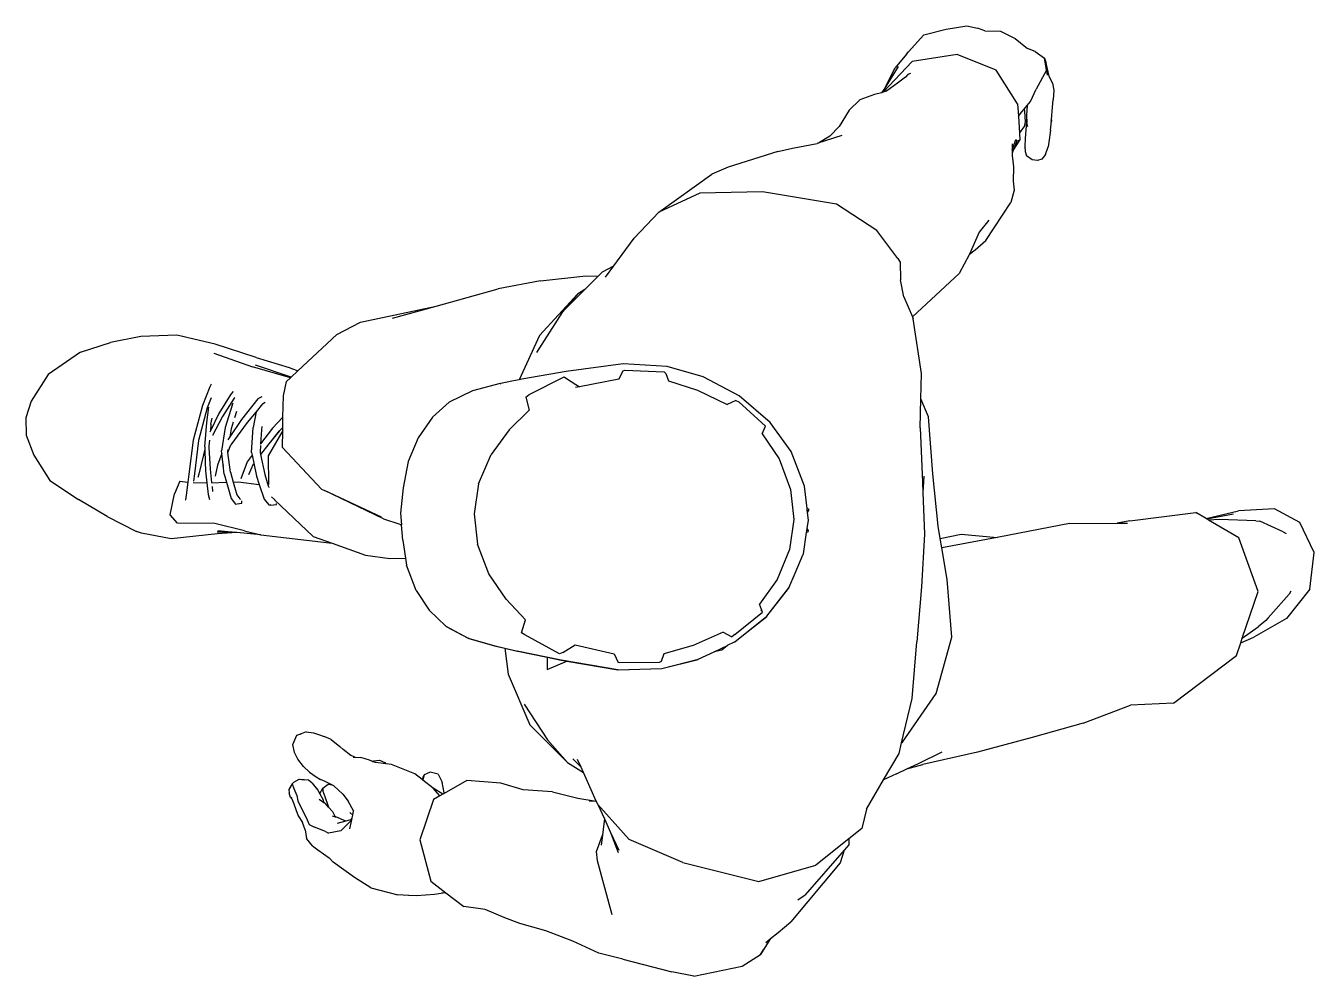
# Model space of a CAD drawing. Header units: millimetres. Extents: x -9564 to 78776, y -25260 to 24346.
# Drawn here: x 72996 to 73675, y -24966 to -24464 of the extents above; entities that cross this region are included whole.
import ezdxf

# ---------------------------------------------------------------- set-up
doc = ezdxf.new("R2010")
doc.units = ezdxf.units.MM
doc.header["$LTSCALE"] = 100
doc.layers.add('Personal', color=20, linetype='Continuous')

msp = doc.modelspace()

# ---------------------------------------------------------------- linework, layer by layer
at = {"layer": 'Personal'}
for p, q in [((73469.339, -24469.186), (73481.119, -24466.247)), ((73481.119, -24466.247), (73492.095, -24464.381)), ((73492.095, -24464.381), (73497.619, -24465.625)), ((73501.584, -24467.074), (73497.619, -24465.625)), ((73501.584, -24467.074), (73509.862, -24467.283)), ((73469.339, -24469.186), (73461.333, -24478.062)), ((73509.862, -24467.283), (73517.434, -24471.14)), ((73517.434, -24471.14), (73523.985, -24476.366)), ((73460.275, -24479.291), (73454.284, -24486.583)), ((73460.275, -24479.291), (73461.333, -24478.062)), ((73487.005, -24479.471), (73463.147, -24483.195)), ((73507.517, -24487.773), (73487.005, -24479.471)), ((73528.013, -24478.031), (73523.985, -24476.366)), ((73528.013, -24478.031), (73532.9, -24481.439)), ((73463.147, -24483.195), (73447.871, -24499.449)), ((73448.862, -24497.304), (73454.284, -24486.583)), ((73455.826, -24485.924), (73450.769, -24494.199)), ((73534.107, -24487.762), (73532.9, -24481.439)), ((73532.9, -24481.439), (73533.906, -24484.019)), ((73535.428, -24490.882), (73533.906, -24484.019)), ((73450.769, -24494.199), (73448.862, -24497.304)), ((73459.724, -24491.467), (73455.514, -24494.728)), ((73460.95, -24490.052), (73459.724, -24491.467)), ((73462.396, -24489.53), (73460.95, -24490.052)), ((73518.832, -24505.6), (73507.517, -24487.773)), ((73534.107, -24487.762), (73528.673, -24497.867)), ((73534.107, -24487.762), (73534.453, -24490.391)), ((73537.192, -24494.602), (73535.428, -24490.882)), ((73443.32, -24500.679), (73435.584, -24503.465)), ((73447.019, -24499.679), (73443.32, -24500.679)), ((73448.862, -24497.304), (73447.019, -24499.679)), ((73447.871, -24499.449), (73447.019, -24499.679)), ((73449.752, -24498.94), (73447.871, -24499.449)), ((73455.514, -24494.728), (73449.752, -24498.94)), ((73525.653, -24504.235), (73528.673, -24497.867)), ((73537.192, -24494.602), (73537.906, -24498.415)), ((73537.906, -24498.415), (73537.538, -24503.44)), ((73435.584, -24503.465), (73429.992, -24508.906)), ((73518.832, -24505.6), (73519.228, -24512.005)), ((73522.25, -24508.294), (73523.802, -24506.442)), ((73523.802, -24506.442), (73523.555, -24511.501)), ((73523.802, -24506.442), (73525.653, -24504.235)), ((73536.589, -24514.014), (73537.225, -24507.235)), ((73537.225, -24507.235), (73537.538, -24503.44)), ((73429.992, -24508.906), (73424.779, -24517.443)), ((73519.228, -24512.005), (73520.946, -24509.848)), ((73519.228, -24512.005), (73519.785, -24521.021)), ((73520.946, -24509.848), (73522.25, -24508.294)), ((73522.25, -24508.294), (73522.486, -24509.514)), ((73522.486, -24509.514), (73522.844, -24514.988)), ((73523.555, -24511.501), (73523.522, -24514.745)), ((73523.555, -24511.501), (73523.609, -24515.31)), ((73536.124, -24519.422), (73536.613, -24514.7)), ((73536.51, -24514.858), (73536.589, -24514.014)), ((73536.589, -24514.014), (73536.613, -24514.7)), ((73424.779, -24517.443), (73419.748, -24522.672)), ((73520.053, -24520.808), (73519.785, -24521.021)), ((73519.785, -24521.021), (73520.008, -24524.631)), ((73520.053, -24520.808), (73522.265, -24517.633)), ((73522.844, -24514.988), (73522.265, -24517.633)), ((73523.356, -24517.074), (73522.701, -24523.914)), ((73523.522, -24514.745), (73523.356, -24517.074)), ((73524.145, -24517.529), (73523.609, -24515.31)), ((73536.124, -24519.422), (73535.256, -24525.738)), ((73400.052, -24529.003), (73413.132, -24526.465)), ((73413.5, -24526.346), (73413.132, -24526.465)), ((73426.215, -24522.24), (73413.5, -24526.346)), ((73413.755, -24526.211), (73413.5, -24526.346)), ((73419.748, -24522.672), (73413.755, -24526.211)), ((73515.98, -24526.652), (73515.984, -24529.863)), ((73516.327, -24528.86), (73517.877, -24524.324)), ((73516.52, -24530.068), (73520.008, -24524.631)), ((73518.328, -24525.298), (73516.52, -24530.068)), ((73518.328, -24525.298), (73517.877, -24524.324)), ((73520.008, -24524.631), (73518.328, -24525.298)), ((73522.701, -24523.914), (73522.626, -24528.098)), ((73522.626, -24528.098), (73522.719, -24530.717)), ((73522.626, -24528.098), (73522.719, -24528.455)), ((73533.591, -24532.317), (73534.854, -24528.281)), ((73535.256, -24525.738), (73534.854, -24528.281)), ((73392.381, -24530.684), (73366.209, -24539.02)), ((73392.381, -24530.684), (73400.052, -24529.003)), ((73515.984, -24529.863), (73516.327, -24528.86)), ((73515.984, -24529.863), (73515.986, -24531.475)), ((73516.52, -24530.068), (73515.986, -24531.475)), ((73515.986, -24531.475), (73515.988, -24532.775)), ((73515.988, -24532.775), (73516.671, -24538.752)), ((73516.23, -24529.031), (73516.327, -24528.86)), ((73522.719, -24530.717), (73523.523, -24533.001)), ((73526.526, -24535.02), (73523.523, -24533.001)), ((73529.371, -24535.406), (73526.526, -24535.02)), ((73531.552, -24534.748), (73529.371, -24535.406)), ((73533.591, -24532.317), (73531.552, -24534.748)), ((73366.209, -24539.02), (73357.608, -24542.672)), ((73516.671, -24538.752), (73516.498, -24546.24)), ((73329.665, -24562.594), (73357.608, -24542.672)), ((73516.498, -24546.24), (73517.067, -24551.1)), ((73351.339, -24552.721), (73329.665, -24562.594)), ((73384.338, -24551.994), (73351.339, -24552.721)), ((73423.268, -24558.43), (73384.338, -24551.994)), ((73517.067, -24551.1), (73515.269, -24557.547)), ((73444.54, -24572.397), (73423.268, -24558.43)), ((73502.005, -24577.67), (73515.269, -24557.547)), ((73316.719, -24576.443), (73329.665, -24562.594)), ((73503.547, -24566.936), (73498.568, -24573.275)), ((73455.591, -24587.073), (73444.54, -24572.397)), ((73498.568, -24573.275), (73493.434, -24584.803)), ((73305.987, -24590.909), (73316.719, -24576.443)), ((73493.434, -24584.803), (73496.489, -24582.608)), ((73496.489, -24582.608), (73502.005, -24577.67)), ((73455.591, -24587.073), (73456.971, -24588.967)), ((73456.971, -24588.967), (73457.129, -24598.277)), ((73493.287, -24585.131), (73488.057, -24594.939)), ((73493.434, -24584.803), (73493.287, -24585.131)), ((73299.884, -24594.181), (73297.712, -24596.361)), ((73299.884, -24594.181), (73305.987, -24590.909)), ((73301.541, -24596.902), (73305.987, -24590.909)), ((73488.057, -24594.939), (73463.341, -24617.872)), ((73267.297, -24598.863), (73245.012, -24603.042)), ((73267.297, -24598.863), (73291.228, -24596.25)), ((73297.712, -24596.361), (73290.662, -24603.441)), ((73291.228, -24596.25), (73297.712, -24596.361)), ((73458.793, -24607.369), (73457.129, -24598.277)), ((73212.341, -24612.16), (73245.012, -24603.042)), ((73286.819, -24605.85), (73266.752, -24627.685)), ((73290.662, -24603.441), (73278.878, -24615.273)), ((73286.819, -24605.85), (73278.878, -24615.273)), ((73290.662, -24603.441), (73286.819, -24605.85)), ((73458.793, -24607.369), (73463.341, -24617.872)), ((73172.371, -24620.753), (73212.341, -24612.16)), ((73189.333, -24618.581), (73212.341, -24612.16)), ((73278.878, -24615.273), (73265.104, -24636.67)), ((73159.882, -24627.25), (73172.371, -24620.753)), ((73463.341, -24617.872), (73463.815, -24618.966)), ((73468.191, -24647.679), (73463.815, -24618.966)), ((73056.497, -24628.211), (73040.555, -24631.365)), ((73075.546, -24627.492), (73056.497, -24628.211)), ((73081.593, -24629.003), (73075.546, -24627.492)), ((73081.593, -24629.003), (73078.636, -24628.32)), ((73095.8, -24632.286), (73081.593, -24629.003)), ((73159.882, -24627.25), (73139.402, -24646.385)), ((73266.752, -24627.685), (73256.104, -24651.064)), ((73024.7, -24636.408), (73007.772, -24648.264)), ((73024.7, -24636.408), (73040.555, -24631.365)), ((73094.983, -24636.993), (73115.382, -24644.174)), ((73117.455, -24639.285), (73095.8, -24632.286)), ((73135.837, -24649.715), (73116.952, -24643.358)), ((73117.455, -24639.285), (73134.809, -24644.592)), ((73310.822, -24642.628), (73280.843, -24646.719)), ((73333.968, -24644.128), (73310.822, -24642.628)), ((73007.772, -24648.264), (72998.693, -24662.325)), ((73135.556, -24649.978), (73115.382, -24644.174)), ((73135.556, -24649.978), (73133.4, -24651.992)), ((73134.809, -24644.592), (73139.402, -24646.385)), ((73135.837, -24649.715), (73135.556, -24649.978)), ((73139.245, -24646.531), (73135.837, -24649.715)), ((73139.007, -24646.443), (73139.245, -24646.531)), ((73139.402, -24646.385), (73139.245, -24646.531)), ((73280.843, -24646.719), (73257.421, -24650.8)), ((73261.264, -24658.895), (73279.704, -24649.587)), ((73279.704, -24649.587), (73281.453, -24650.646)), ((73308.654, -24650.666), (73310.791, -24646.416)), ((73310.791, -24646.416), (73311.72, -24646.017)), ((73311.72, -24646.017), (73332.451, -24646.934)), ((73332.451, -24646.934), (73333.398, -24647.733)), ((73333.398, -24647.733), (73334.785, -24651.548)), ((73352.999, -24649.58), (73333.968, -24644.128)), ((73371.936, -24659.468), (73352.999, -24649.58)), ((73467.801, -24661.152), (73468.191, -24647.679)), ((73092.864, -24654.821), (73088.999, -24664.697)), ((73093.621, -24653.356), (73092.864, -24654.821)), ((73105.273, -24657.255), (73104.005, -24658.699)), ((73131.732, -24659.538), (73133.4, -24651.992)), ((73231.358, -24656.801), (73219.159, -24662.923)), ((73245.983, -24653.096), (73231.358, -24656.801)), ((73245.983, -24653.096), (73246.407, -24652.998)), ((73252.228, -24651.842), (73246.407, -24652.998)), ((73256.104, -24651.064), (73252.228, -24651.842)), ((73257.421, -24650.8), (73256.104, -24651.064)), ((73281.453, -24650.646), (73281.407, -24650.666)), ((73281.453, -24650.646), (73287.8, -24654.718)), ((73287.8, -24654.718), (73285.689, -24655.128)), ((73308.654, -24650.666), (73287.8, -24654.718)), ((73334.785, -24651.548), (73350.027, -24656.566)), ((73350.027, -24656.566), (73365.658, -24664.139)), ((72998.693, -24662.325), (72995.912, -24671.181)), ((73093.669, -24660.517), (73091.56, -24665.813)), ((73104.005, -24658.699), (73097.677, -24668.797)), ((73105.832, -24660.734), (73099.58, -24670.386)), ((73104.977, -24663.979), (73101.004, -24676.274)), ((73104.977, -24663.979), (73105.206, -24663.246)), ((73105.832, -24660.734), (73106.201, -24660.37)), ((73118.219, -24661.176), (73109.694, -24672.076)), ((73120.777, -24663.662), (73117.303, -24667.871)), ((73120.346, -24659.977), (73118.219, -24661.176)), ((73120.777, -24663.662), (73122.167, -24662.923)), ((73131.511, -24670.768), (73131.732, -24659.538)), ((73219.159, -24662.923), (73210.272, -24670.782)), ((73259.46, -24660.295), (73261.264, -24658.895)), ((73259.46, -24660.295), (73261.315, -24667.073)), ((73370.28, -24661.945), (73365.658, -24664.139)), ((73370.28, -24661.945), (73371.755, -24662.737)), ((73371.755, -24662.737), (73385.924, -24675.436)), ((73388.402, -24673.601), (73371.936, -24659.468)), ((73467.359, -24676.436), (73467.801, -24661.152)), ((73471.764, -24670.557), (73467.801, -24661.152)), ((73088.999, -24664.697), (73084.099, -24682.823)), ((73091.56, -24665.813), (73086.97, -24683.104)), ((73091.379, -24673.592), (73092.508, -24665.429)), ((73097.677, -24668.797), (73093.223, -24677.914)), ((73099.58, -24670.386), (73094.328, -24680.394)), ((73106.926, -24667.765), (73105.951, -24671.036)), ((73117.303, -24667.871), (73112.601, -24673.567)), ((73117.303, -24667.871), (73115.83, -24676.294)), ((73131.511, -24670.768), (73125.98, -24676.633)), ((73131.403, -24676.29), (73131.511, -24670.768)), ((73210.272, -24670.782), (73202.756, -24681.742)), ((73261.315, -24667.073), (73250.787, -24677.483)), ((73474.082, -24700.58), (73471.764, -24670.557)), ((72995.912, -24671.181), (72996.077, -24680.344)), ((73090.268, -24686.393), (73091.379, -24673.592)), ((73093.555, -24674.384), (73093.223, -24677.914)), ((73093.555, -24674.384), (73094.107, -24671.383)), ((73101.004, -24676.274), (73099.065, -24688.57)), ((73109.694, -24672.076), (73103.527, -24681.141)), ((73104.183, -24676.973), (73103.527, -24681.141)), ((73112.601, -24673.567), (73104.046, -24685.442)), ((73105.272, -24673.318), (73104.183, -24676.973)), ((73114.929, -24689.468), (73115.83, -24676.294)), ((73125.98, -24676.633), (73119.702, -24684.908)), ((73120.126, -24677.405), (73119.702, -24684.908)), ((73120.36, -24675.616), (73120.126, -24677.405)), ((73131.403, -24676.29), (73129.499, -24678.229)), ((73131.372, -24677.847), (73131.403, -24676.29)), ((73250.787, -24677.483), (73241.199, -24690.474)), ((73384.189, -24679.493), (73385.924, -24675.436)), ((73399.397, -24688.824), (73388.402, -24673.601)), ((73467.359, -24676.436), (73468.665, -24705.038)), ((72996.077, -24680.344), (73000.241, -24690.824)), ((73084.099, -24682.823), (73081.839, -24700.865)), ((73086.97, -24683.104), (73084.917, -24700.686)), ((73092.752, -24682.925), (73092.463, -24685.99)), ((73093.223, -24677.914), (73092.866, -24678.645)), ((73094.31, -24680.465), (73094.328, -24680.394)), ((73103.527, -24681.141), (73102.41, -24682.782)), ((73131.372, -24677.847), (73123.696, -24691.222)), ((73129.461, -24677.949), (73124.075, -24684.853)), ((73129.499, -24678.229), (73124.075, -24684.853)), ((73131.196, -24686.807), (73131.372, -24677.847)), ((73202.756, -24681.742), (73197.561, -24694.212)), ((73384.189, -24679.493), (73393.049, -24692.803)), ((73000.241, -24690.824), (73008.608, -24704.201)), ((73089.666, -24690.634), (73087.117, -24700.844)), ((73090.323, -24687.945), (73089.666, -24690.634)), ((73090.268, -24686.393), (73090.323, -24687.945)), ((73090.323, -24687.945), (73090.553, -24694.438)), ((73092.463, -24685.99), (73092.503, -24686.803)), ((73092.503, -24686.803), (73093.065, -24698.124)), ((73099.234, -24689.942), (73097.049, -24696.015)), ((73099.234, -24689.942), (73099.065, -24688.57)), ((73099.969, -24695.907), (73099.234, -24689.942)), ((73102.488, -24687.737), (73102.391, -24688.354)), ((73102.517, -24689.368), (73102.391, -24688.354)), ((73102.517, -24689.368), (73104.046, -24685.442)), ((73103.817, -24699.826), (73102.517, -24689.368)), ((73115.217, -24690.822), (73112.612, -24694.256)), ((73114.929, -24689.468), (73115.217, -24690.822)), ((73115.217, -24690.822), (73116.116, -24695.055)), ((73119.656, -24685.732), (73119.455, -24689.285)), ((73119.455, -24689.285), (73119.704, -24690.457)), ((73119.702, -24684.908), (73119.548, -24685.112)), ((73124.075, -24684.853), (73119.704, -24690.457)), ((73119.704, -24690.457), (73121.92, -24700.921)), ((73123.696, -24691.222), (73123.966, -24706.198)), ((73151.897, -24708.65), (73131.196, -24686.807)), ((73234.573, -24705.931), (73241.199, -24690.474)), ((73406.497, -24707.082), (73399.397, -24688.824)), ((73090.553, -24694.438), (73090.716, -24699.034)), ((73093.065, -24698.124), (73093.875, -24705.244)), ((73097.049, -24696.015), (73095.733, -24701.803)), ((73099.952, -24695.951), (73099.742, -24696.74)), ((73099.952, -24695.951), (73099.969, -24695.907)), ((73100.57, -24700.78), (73099.952, -24695.951)), ((73112.612, -24694.256), (73109.259, -24703.214)), ((73113.559, -24700.975), (73115.914, -24695.315)), ((73116.116, -24695.055), (73115.914, -24695.315)), ((73116.116, -24695.055), (73117.569, -24701.891)), ((73197.561, -24694.212), (73194.956, -24708.117)), ((73393.049, -24692.803), (73399.151, -24708.9)), ((73008.608, -24704.201), (73023.771, -24714.178)), ((73077.191, -24704.503), (73074.4, -24711.256)), ((73077.191, -24704.503), (73081.331, -24705.097)), ((73081.839, -24700.865), (73081.331, -24705.097)), ((73084.917, -24700.686), (73084.382, -24704.462)), ((73087.117, -24700.844), (73086.607, -24702.536)), ((73090.716, -24699.034), (73091.394, -24705.442)), ((73100.57, -24700.78), (73101.77, -24705.117)), ((73103.817, -24699.826), (73105.252, -24704.982)), ((73105.252, -24704.982), (73107.974, -24704.877)), ((73107.974, -24704.877), (73119.019, -24706.304)), ((73117.569, -24701.891), (73119.019, -24706.304)), ((73121.92, -24700.921), (73123.774, -24706.919)), ((73469.376, -24701.963), (73468.886, -24710.419)), ((73476.958, -24728.176), (73474.082, -24700.58)), ((73071.975, -24722.207), (73074.4, -24711.256)), ((73081.331, -24705.097), (73080.503, -24711.98)), ((73084.119, -24705.248), (73091.394, -24705.442)), ((73091.394, -24705.442), (73092.04, -24711.539)), ((73092.04, -24711.539), (73092.745, -24714.254)), ((73093.874, -24705.422), (73101.77, -24705.117)), ((73094.114, -24707.349), (73094.389, -24709.77)), ((73094.389, -24709.77), (73094.427, -24709.919)), ((73101.77, -24705.117), (73104.137, -24713.668)), ((73105.252, -24704.982), (73107.111, -24711.663)), ((73107.111, -24711.663), (73108.775, -24713.762)), ((73119.019, -24706.304), (73121.547, -24714.001)), ((73123.774, -24706.919), (73124.044, -24706.954)), ((73123.774, -24706.919), (73124, -24707.61)), ((73124, -24707.61), (73123.998, -24707.644)), ((73123.998, -24707.644), (73124.074, -24707.892)), ((73151.897, -24708.65), (73153.466, -24709.392)), ((73183.389, -24723.487), (73153.466, -24709.392)), ((73166.657, -24715.709), (73153.466, -24709.392)), ((73194.956, -24708.117), (73193.516, -24721.432)), ((73234.573, -24705.931), (73232.253, -24721.829)), ((73399.151, -24708.9), (73400.84, -24724.722)), ((73407.809, -24718.859), (73406.497, -24707.082)), ((73468.665, -24705.038), (73468.886, -24710.419)), ((73468.886, -24710.419), (73469.791, -24732.387)), ((73038.895, -24723.206), (73023.771, -24714.178)), ((73080.503, -24711.98), (73080.061, -24714.332)), ((73080.061, -24714.332), (73080.295, -24714.388)), ((73104.137, -24713.668), (73106.529, -24716.557)), ((73106.529, -24716.557), (73107.273, -24716.465)), ((73107.273, -24716.465), (73109.787, -24716.11)), ((73107.275, -24716.417), (73107.273, -24716.465)), ((73108.775, -24713.762), (73109.171, -24714.268)), ((73109.787, -24716.11), (73109.799, -24714.939)), ((73121.547, -24714.001), (73124.11, -24717.059)), ((73124.11, -24717.059), (73124.968, -24717.248)), ((73124.968, -24717.248), (73128.075, -24716.848)), ((73125.024, -24716.931), (73125.01, -24717.011)), ((73125.526, -24712.774), (73126.982, -24714.165)), ((73126.982, -24714.165), (73127.1, -24714.318)), ((73127.1, -24714.318), (73147.437, -24733.709)), ((73128.075, -24716.848), (73128.131, -24716.355)), ((73166.752, -24715.795), (73166.657, -24715.709)), ((73184.583, -24724.294), (73166.657, -24715.709)), ((73038.895, -24723.206), (73054.306, -24730.975)), ((73075.885, -24726.617), (73071.975, -24722.207)), ((73184.583, -24724.294), (73193.142, -24727.215)), ((73193.516, -24721.432), (73193.987, -24727.473)), ((73232.253, -24721.829), (73234.022, -24737.795)), ((73400.84, -24724.722), (73398.605, -24740.47)), ((73407.809, -24718.859), (73408.493, -24719.036)), ((73407.926, -24719.907), (73407.809, -24718.859)), ((73407.843, -24729.455), (73408.494, -24725.007)), ((73408.602, -24720.082), (73407.926, -24719.907)), ((73408.045, -24720.977), (73407.926, -24719.907)), ((73408.045, -24720.977), (73408.602, -24720.082)), ((73408.494, -24725.007), (73408.045, -24720.977)), ((73408.493, -24719.036), (73408.602, -24720.082)), ((73578.012, -24725.39), (73612.759, -24721.035)), ((73618.23, -24724.289), (73612.759, -24721.035)), ((73618.23, -24724.289), (73635.257, -24720.194)), ((73618.506, -24724.453), (73618.23, -24724.289)), ((73618.506, -24724.453), (73632.604, -24721.66)), ((73619.435, -24725.006), (73618.506, -24724.453)), ((73625.17, -24724.815), (73619.435, -24725.006)), ((73635.349, -24734.47), (73619.435, -24725.006)), ((73644.313, -24725.489), (73625.17, -24724.815)), ((73654.236, -24719.123), (73635.257, -24720.194)), ((73667.665, -24726.282), (73654.236, -24719.123)), ((73056.928, -24731.902), (73054.306, -24730.975)), ((73072.628, -24734.932), (73056.928, -24731.902)), ((73095.608, -24726.906), (73075.885, -24726.617)), ((73111.152, -24730.688), (73095.608, -24726.906)), ((73096.866, -24731.164), (73102.472, -24731.164)), ((73107.227, -24731.599), (73097.003, -24732.217)), ((73102.472, -24731.164), (73097.151, -24730.677)), ((73107.227, -24731.599), (73102.472, -24731.164)), ((73119.843, -24732.753), (73107.227, -24731.599)), ((73111.152, -24730.688), (73119.843, -24732.753)), ((73193.987, -24727.473), (73193.375, -24727.455)), ((73194.63, -24735.71), (73193.987, -24727.473)), ((73405.884, -24742.836), (73407.522, -24731.648)), ((73407.522, -24731.648), (73407.678, -24730.585)), ((73408.286, -24731.489), (73407.522, -24731.648)), ((73407.678, -24730.585), (73407.843, -24729.455)), ((73407.678, -24730.585), (73408.426, -24730.426)), ((73408.426, -24730.426), (73407.843, -24729.455)), ((73408.426, -24730.426), (73408.286, -24731.489)), ((73478.053, -24734.714), (73476.958, -24728.176)), ((73546.2, -24726.911), (73508.972, -24734.051)), ((73546.2, -24726.911), (73571.283, -24726.662)), ((73578.012, -24725.39), (73571.283, -24726.662)), ((73571.283, -24726.662), (73576.797, -24726.607)), ((73644.313, -24725.489), (73646.51, -24725.617)), ((73658.773, -24731.19), (73646.51, -24725.617)), ((73658.773, -24731.19), (73660.31, -24732.034)), ((73675.179, -24742.211), (73667.665, -24726.282)), ((73097.003, -24732.217), (73072.628, -24734.932)), ((73119.843, -24732.753), (73157.406, -24737.228)), ((73147.437, -24733.709), (73157.406, -24737.228)), ((73157.406, -24737.228), (73175.101, -24743.473)), ((73194.63, -24735.71), (73194.632, -24735.772)), ((73194.632, -24735.772), (73196.067, -24745.033)), ((73240.122, -24753.465), (73234.022, -24737.795)), ((73469.791, -24732.387), (73468.22, -24760.182)), ((73478.053, -24734.714), (73489.032, -24732.454)), ((73478.896, -24739.748), (73478.053, -24734.714)), ((73508.07, -24734.222), (73478.896, -24739.748)), ((73489.032, -24732.454), (73508.07, -24734.222)), ((73508.972, -24734.051), (73508.07, -24734.222)), ((73645.561, -24762.674), (73635.349, -24734.47)), ((73175.101, -24743.473), (73187.909, -24745.246)), ((73187.909, -24745.246), (73196.067, -24745.033)), ((73196.067, -24745.033), (73196.638, -24748.744)), ((73398.605, -24740.47), (73391.961, -24756.366)), ((73401.5, -24753.039), (73405.824, -24743.027)), ((73405.884, -24742.836), (73405.824, -24743.027)), ((73481.684, -24756.388), (73478.896, -24739.748)), ((73672.923, -24761.549), (73675.179, -24742.211)), ((73201.768, -24762.138), (73196.638, -24748.744)), ((73249.254, -24766.789), (73240.122, -24753.465)), ((73391.961, -24756.366), (73382.643, -24769.358)), ((73398.156, -24760.82), (73401.5, -24753.039)), ((73484.133, -24786.858), (73481.684, -24756.388)), ((73201.768, -24762.138), (73208.527, -24772.604)), ((73386.664, -24775.651), (73398.156, -24760.82)), ((73386.664, -24775.651), (73398.044, -24761.042)), ((73398.156, -24760.82), (73398.044, -24761.042)), ((73468.22, -24760.182), (73465.697, -24789.204)), ((73637.263, -24787.292), (73645.561, -24762.674)), ((73662.015, -24764.113), (73650.973, -24776.583)), ((73672.923, -24761.549), (73660.523, -24776.978)), ((73662.877, -24762.505), (73662.015, -24764.113)), ((73208.527, -24772.604), (73217.375, -24780.896)), ((73259.424, -24777.567), (73249.254, -24766.789)), ((73384.232, -24773.681), (73382.643, -24769.358)), ((73383.645, -24772.707), (73383.574, -24772.837)), ((73383.574, -24772.837), (73383.656, -24772.727)), ((73257.324, -24784.432), (73259.424, -24777.567)), ((73369.646, -24785.408), (73384.232, -24773.681)), ((73374.312, -24785.536), (73386.664, -24775.651)), ((73374.312, -24785.536), (73386.549, -24775.812)), ((73383.688, -24773.029), (73383.762, -24772.903)), ((73386.549, -24775.812), (73386.664, -24775.651)), ((73660.523, -24776.978), (73643.417, -24786.713)), ((73649.722, -24777.972), (73645.542, -24781.377)), ((73650.926, -24776.614), (73649.722, -24777.972)), ((73650.926, -24776.614), (73650.973, -24776.583)), ((73217.375, -24780.896), (73229.127, -24787.283)), ((73217.375, -24780.896), (73217.615, -24781.121)), ((73217.615, -24781.121), (73229.127, -24787.283)), ((73259.081, -24785.6), (73257.324, -24784.432)), ((73277.206, -24795.511), (73259.081, -24785.6)), ((73363.59, -24784.076), (73347.714, -24791.112)), ((73363.59, -24784.076), (73368.14, -24786.607)), ((73369.646, -24785.408), (73368.14, -24786.607)), ((73369.727, -24789.206), (73374.312, -24785.536)), ((73637.263, -24787.292), (73645.542, -24781.377)), ((73229.127, -24787.283), (73242.604, -24791.118)), ((73229.534, -24787.449), (73229.127, -24787.283)), ((73229.534, -24787.449), (73243.05, -24791.329)), ((73242.604, -24791.118), (73254.961, -24794.079)), ((73243.05, -24791.329), (73248.491, -24792.618)), ((73248.491, -24792.618), (73250.259, -24806.238)), ((73248.491, -24792.618), (73255.317, -24794.236)), ((73278.984, -24794.9), (73285.473, -24790.818)), ((73285.473, -24790.818), (73306.177, -24795.595)), ((73347.714, -24791.112), (73332.319, -24795.602)), ((73358.829, -24794.443), (73365.825, -24791.09)), ((73365.825, -24791.09), (73362.959, -24793.587)), ((73365.854, -24791.065), (73365.825, -24791.09)), ((73365.854, -24791.065), (73369.6, -24789.281)), ((73369.6, -24789.281), (73369.644, -24789.245)), ((73369.727, -24789.206), (73369.644, -24789.245)), ((73463.181, -24819.142), (73465.697, -24789.204)), ((73475.933, -24816.423), (73484.133, -24786.858)), ((73634.152, -24796.518), (73636.412, -24789.815)), ((73636.412, -24789.815), (73643.417, -24786.713)), ((73636.412, -24789.815), (73637.263, -24787.292)), ((73278.224, -24798.874), (73254.961, -24794.079)), ((73255.317, -24794.236), (73270.71, -24797.373)), ((73270.71, -24797.373), (73270.834, -24803.889)), ((73270.71, -24797.373), (73278.224, -24798.874)), ((73270.834, -24803.889), (73281.232, -24799.421)), ((73278.984, -24794.9), (73277.206, -24795.511)), ((73308.065, -24803.917), (73278.224, -24798.874)), ((73278.224, -24798.874), (73278.564, -24798.974)), ((73278.564, -24798.974), (73281.232, -24799.421)), ((73281.232, -24799.421), (73308.065, -24803.917)), ((73306.177, -24795.595), (73308.159, -24800.083)), ((73330.801, -24799.544), (73329.825, -24800.102)), ((73332.319, -24795.602), (73330.801, -24799.544)), ((73331.246, -24803.215), (73350.457, -24798.425)), ((73331.246, -24803.215), (73350.359, -24798.503)), ((73350.359, -24798.503), (73350.457, -24798.425)), ((73350.457, -24798.425), (73358.807, -24794.448)), ((73358.829, -24794.443), (73358.807, -24794.448)), ((73362.959, -24793.587), (73358.829, -24794.443)), ((73600.977, -24821.515), (73634.152, -24796.518)), ((73250.259, -24806.238), (73261.711, -24832.97)), ((73308.065, -24803.917), (73331.246, -24803.215)), ((73308.065, -24803.917), (73308.203, -24803.953)), ((73309.084, -24800.289), (73308.159, -24800.083)), ((73308.203, -24803.953), (73331.205, -24803.257)), ((73329.825, -24800.102), (73309.084, -24800.289)), ((73331.205, -24803.257), (73331.246, -24803.215)), ((73457.65, -24842.572), (73463.181, -24819.142)), ((73458.125, -24842.114), (73475.933, -24816.423)), ((73258.645, -24822.107), (73271.048, -24840.844)), ((73553.375, -24832.107), (73578.286, -24822.622)), ((73600.977, -24821.515), (73578.286, -24822.622)), ((73261.711, -24832.97), (73281.448, -24852.928)), ((73553.375, -24832.107), (73526.455, -24839.74)), ((73136.645, -24843.386), (73138.843, -24838.395)), ((73138.843, -24838.395), (73141.124, -24837.754)), ((73141.124, -24837.754), (73139.158, -24838.507)), ((73143.823, -24836.72), (73141.124, -24837.754)), ((73143.823, -24836.72), (73147.543, -24837.147)), ((73147.543, -24837.147), (73150.793, -24838.259)), ((73150.793, -24838.259), (73153.294, -24839.154)), ((73156.873, -24840.661), (73153.294, -24839.154)), ((73156.873, -24840.661), (73161.43, -24844.447)), ((73526.455, -24839.74), (73497.691, -24847.493)), ((73137.512, -24847.528), (73136.645, -24843.386)), ((73139.375, -24851.1), (73137.512, -24847.528)), ((73163.268, -24845.948), (73161.43, -24844.447)), ((73167.27, -24849.12), (73163.268, -24845.948)), ((73271.048, -24840.844), (73281.448, -24852.928)), ((73456.35, -24848.076), (73457.65, -24842.572)), ((73457.65, -24842.572), (73458.125, -24842.114)), ((73466.483, -24853.308), (73479.063, -24847.316)), ((73497.691, -24847.493), (73468.759, -24853.841)), ((73142.322, -24854.992), (73139.375, -24851.1)), ((73169.484, -24850.12), (73167.27, -24849.12)), ((73168.564, -24850.07), (73169.484, -24850.12)), ((73169.484, -24850.12), (73172.534, -24850.285)), ((73177.131, -24851.681), (73172.534, -24850.285)), ((73178.414, -24852.193), (73177.131, -24851.681)), ((73178.414, -24852.193), (73178.444, -24852.183)), ((73178.444, -24852.183), (73179.288, -24851.908)), ((73178.595, -24852.266), (73178.444, -24852.183)), ((73178.595, -24852.266), (73178.633, -24852.256)), ((73178.633, -24852.256), (73179.313, -24852.088)), ((73180.343, -24852.91), (73178.633, -24852.256)), ((73179.288, -24851.908), (73182.383, -24851.583)), ((73180.343, -24852.91), (73180.148, -24852.886)), ((73185.811, -24853.57), (73180.343, -24852.91)), ((73182.383, -24851.583), (73185.212, -24852.78)), ((73185.212, -24852.78), (73185.811, -24853.57)), ((73188.791, -24853.93), (73185.811, -24853.57)), ((73200.973, -24858.867), (73188.791, -24853.93)), ((73281.448, -24852.928), (73289.967, -24858.139)), ((73288.715, -24855.409), (73284.388, -24850.886)), ((73288.715, -24855.409), (73286.845, -24851.333)), ((73448.168, -24862.053), (73456.35, -24848.076)), ((73460.49, -24856.181), (73466.483, -24853.308)), ((73460.49, -24856.181), (73468.759, -24853.841)), ((73145.482, -24858.042), (73142.322, -24854.992)), ((73145.482, -24858.042), (73149.085, -24860.497)), ((73149.085, -24860.497), (73151.288, -24861.758)), ((73204.896, -24861.901), (73200.973, -24858.867)), ((73205.365, -24860.363), (73204.896, -24861.901)), ((73206.018, -24859.367), (73205.172, -24862.115)), ((73205.365, -24860.363), (73206.018, -24859.367)), ((73209.148, -24857.95), (73206.018, -24859.367)), ((73213.34, -24859.049), (73209.148, -24857.95)), ((73213.34, -24859.049), (73215.516, -24863.317)), ((73289.967, -24858.139), (73288.715, -24855.409)), ((73291.42, -24861.307), (73289.967, -24858.139)), ((73454.935, -24858.845), (73448.168, -24862.053)), ((73454.935, -24858.845), (73460.49, -24856.181)), ((73136.402, -24864.101), (73134.665, -24867.058)), ((73134.665, -24867.058), (73134.71, -24868.93)), ((73137.165, -24863.257), (73136.402, -24864.101)), ((73136.402, -24864.101), (73137.219, -24866.573)), ((73137.165, -24863.257), (73140.001, -24861.58)), ((73137.219, -24866.573), (73138.733, -24870.341)), ((73140.001, -24861.58), (73142.698, -24861.994)), ((73142.698, -24861.994), (73140.538, -24861.859)), ((73144.907, -24862.133), (73142.698, -24861.994)), ((73146.893, -24863.84), (73144.907, -24862.133)), ((73146.893, -24863.84), (73149.933, -24867.445)), ((73149.933, -24867.445), (73150.995, -24869.417)), ((73151, -24869.262), (73152.519, -24866.382)), ((73153.682, -24862.844), (73151.288, -24861.758)), ((73152.519, -24866.382), (73152.455, -24867.893)), ((73152.455, -24867.893), (73153.519, -24870.833)), ((73152.519, -24866.382), (73155.289, -24864.36)), ((73157.226, -24864.575), (73153.682, -24862.844)), ((73155.289, -24864.36), (73157.226, -24864.575)), ((73158.376, -24865.137), (73157.226, -24864.575)), ((73158.376, -24865.137), (73163.092, -24869.502)), ((73205.172, -24862.115), (73204.896, -24861.901)), ((73210.675, -24866.371), (73205.172, -24862.115)), ((73214.197, -24870.436), (73210.675, -24866.371)), ((73215.859, -24869.502), (73210.675, -24866.371)), ((73216.455, -24868.871), (73215.516, -24863.317)), ((73228.461, -24862.421), (73216.44, -24869.175)), ((73246.329, -24863.783), (73228.461, -24862.421)), ((73258.088, -24867.358), (73246.329, -24863.783)), ((73273.57, -24868.337), (73258.088, -24867.358)), ((73296.692, -24873.327), (73291.42, -24861.307)), ((73439.117, -24877.516), (73448.168, -24862.053)), ((73135.417, -24871.35), (73134.71, -24868.93)), ((73135.417, -24871.35), (73136.1, -24872.012)), ((73135.689, -24871.102), (73136.1, -24872.012)), ((73136.1, -24872.012), (73137.316, -24874.709)), ((73137.316, -24874.709), (73138.313, -24877.68)), ((73138.733, -24870.341), (73139.381, -24873.008)), ((73139.381, -24873.008), (73140.403, -24875.278)), ((73150.633, -24872.16), (73153.136, -24873.983)), ((73151, -24869.262), (73150.995, -24869.417)), ((73150.995, -24869.417), (73152.523, -24872.257)), ((73152.523, -24872.257), (73153.136, -24873.983)), ((73153.136, -24873.983), (73153.674, -24874.375)), ((73153.519, -24870.833), (73155.215, -24875.435)), ((73155.47, -24876.382), (73153.674, -24874.375)), ((73163.092, -24869.502), (73165.905, -24873.275)), ((73168.754, -24878.43), (73165.905, -24873.275)), ((73210.885, -24872.297), (73203.588, -24893.58)), ((73214.197, -24870.436), (73210.885, -24872.297)), ((73215.859, -24869.502), (73214.197, -24870.436)), ((73216.44, -24869.175), (73215.859, -24869.502)), ((73216.455, -24868.871), (73216.44, -24869.175)), ((73273.57, -24868.337), (73286.933, -24871.605)), ((73286.933, -24871.605), (73296.692, -24873.327)), ((73296.747, -24873.452), (73292.983, -24873.285)), ((73296.747, -24873.452), (73296.692, -24873.327)), ((73297.429, -24875.007), (73296.747, -24873.452)), ((73138.313, -24877.68), (73139.437, -24880.935)), ((73139.437, -24880.935), (73141.863, -24884.557)), ((73140.403, -24875.278), (73142.364, -24878.975)), ((73142.364, -24878.975), (73144.217, -24883.02)), ((73155.215, -24875.435), (73155.47, -24876.382)), ((73157.546, -24878.701), (73155.47, -24876.382)), ((73157.449, -24881.074), (73159.037, -24881.494)), ((73157.546, -24878.701), (73159.037, -24881.494)), ((73159.037, -24881.494), (73159.42, -24881.595)), ((73166.82, -24879.298), (73168.285, -24880.615)), ((73167.96, -24882.125), (73168.285, -24880.615)), ((73168.285, -24880.615), (73168.754, -24878.43)), ((73168.791, -24878.495), (73168.754, -24878.43)), ((73314.098, -24893.408), (73297.429, -24875.007)), ((73297.429, -24875.007), (73300.957, -24882.617)), ((73439.117, -24877.516), (73436.608, -24887.653)), ((73143.176, -24888.378), (73141.863, -24884.557)), ((73144.217, -24883.02), (73145.352, -24885.633)), ((73145.352, -24885.633), (73148.124, -24886.896)), ((73153.91, -24889.25), (73148.124, -24886.896)), ((73164.604, -24883.754), (73159.42, -24881.595)), ((73164.604, -24883.754), (73159.995, -24885.087)), ((73167.736, -24883.17), (73161.96, -24888.875)), ((73167.122, -24883.026), (73164.604, -24883.754)), ((73166.728, -24887.86), (73167.736, -24883.17)), ((73167.96, -24882.125), (73167.122, -24883.026)), ((73167.736, -24883.17), (73167.96, -24882.125)), ((73300.599, -24885.175), (73299.89, -24891.203)), ((73300.957, -24882.617), (73300.599, -24885.175)), ((73300.957, -24882.617), (73304.259, -24889.739)), ((73436.608, -24887.653), (73429.776, -24893.157)), ((73143.176, -24888.378), (73143.846, -24893.001)), ((73147.129, -24896.799), (73143.846, -24893.001)), ((73153.91, -24889.25), (73155.524, -24890.208)), ((73161.96, -24888.875), (73155.524, -24890.208)), ((73203.588, -24893.58), (73209.49, -24915.486)), ((73296.778, -24899.881), (73299.89, -24891.203)), ((73299.89, -24891.203), (73299.282, -24896.374)), ((73304.259, -24889.739), (73308.205, -24900.338)), ((73304.259, -24889.739), (73308.558, -24899.011)), ((73342.355, -24905.643), (73314.098, -24893.408)), ((73429.776, -24893.157), (73412.504, -24907.073)), ((73429.776, -24893.157), (73429.74, -24896.217)), ((73147.129, -24896.799), (73149.927, -24898.867)), ((73149.927, -24898.867), (73155.893, -24903.136)), ((73297.359, -24904.746), (73296.778, -24899.881)), ((73427.282, -24899.055), (73406.881, -24922.603)), ((73427.282, -24899.055), (73425.29, -24905.775)), ((73429.74, -24896.217), (73427.282, -24899.055)), ((73155.893, -24903.136), (73158.042, -24905.344)), ((73169.21, -24913.45), (73158.042, -24905.344)), ((73305.128, -24933.123), (73297.359, -24904.746)), ((73342.355, -24905.643), (73382.294, -24915.639)), ((73382.294, -24915.639), (73412.504, -24907.073)), ((73425.29, -24905.775), (73399.192, -24936.87)), ((73177.875, -24919.034), (73169.21, -24913.45)), ((73209.49, -24915.486), (73217.454, -24921.636)), ((73177.875, -24919.034), (73192.116, -24922.589)), ((73215.998, -24921.718), (73211.341, -24922.462)), ((73215.998, -24921.718), (73215.132, -24921.767)), ((73217.454, -24921.636), (73215.998, -24921.718)), ((73217.454, -24921.636), (73226.799, -24928.853)), ((73197.659, -24922.914), (73192.116, -24922.589)), ((73197.942, -24922.991), (73197.659, -24922.914)), ((73197.842, -24922.925), (73197.659, -24922.914)), ((73197.942, -24922.991), (73197.842, -24922.925)), ((73201.928, -24923.164), (73197.842, -24922.925)), ((73201.928, -24923.164), (73197.942, -24922.991)), ((73211.341, -24922.462), (73201.928, -24923.164)), ((73238.161, -24930.318), (73226.799, -24928.853)), ((73402.936, -24925.321), (73406.881, -24922.603)), ((73248.458, -24934.757), (73238.161, -24930.318)), ((73256.367, -24937.807), (73248.458, -24934.757)), ((73270.003, -24941.627), (73256.367, -24937.807)), ((73284.267, -24947.088), (73270.003, -24941.627)), ((73388.514, -24945.749), (73392.575, -24942.479)), ((73392.575, -24942.479), (73399.192, -24936.87)), ((73297.986, -24953.347), (73284.267, -24947.088)), ((73388.514, -24945.749), (73383.206, -24954.063)), ((73388.383, -24945.855), (73384.975, -24951.226)), ((73386.078, -24947.711), (73388.383, -24945.855)), ((73388.383, -24945.855), (73388.514, -24945.749)), ((73310.709, -24956.535), (73297.986, -24953.347)), ((73373.571, -24960.173), (73383.206, -24954.063)), ((73383.206, -24954.063), (73384.975, -24951.226)), ((73310.709, -24956.535), (73336.477, -24963.212)), ((73348.108, -24965.568), (73373.571, -24960.173)), ((73348.108, -24965.568), (73336.477, -24963.212))]:
    msp.add_line(p, q, dxfattribs=at)

doc.saveas('drawing.dxf')
